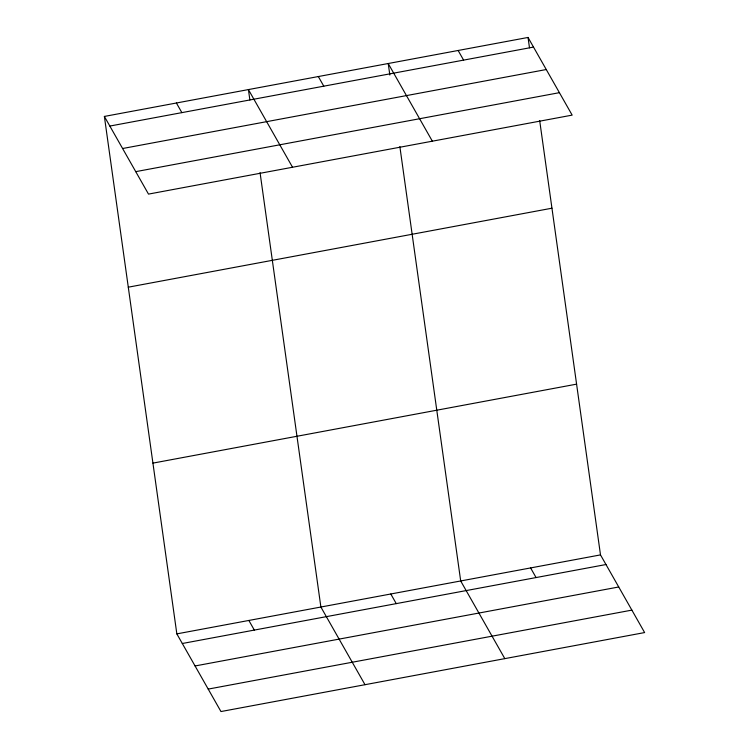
<?xml version="1.0" encoding="UTF-8"?>
<svg xmlns="http://www.w3.org/2000/svg" width="749" height="749" viewBox="0 0 749 749"><rect width="100%" height="100%" fill="white"/><g stroke="black" fill="none" stroke-linecap="round" stroke-linejoin="round"><path stroke-width="1.12" d="M104.373 116.432L528.036 37.45L572.161 115.121L148.499 194.103L104.373 116.432L176.839 633.879L220.964 711.55L644.627 632.568L600.501 554.897L539.673 120.523M109.841 126.057L533.513 47.084M122.602 148.517L546.264 69.535M135.738 171.652L559.409 92.67M128.285 287.185L551.957 208.203M152.927 463.116L576.59 384.143M176.839 633.879L600.501 554.897M182.307 643.503L605.978 564.531M195.058 665.964L618.73 586.982M208.203 689.099L631.875 610.117M458.135 50.483L463.603 60.107M432.351 141.187L388.225 63.515L389.845 75.05M318.325 76.548L323.793 86.172M530.601 567.929L536.069 577.554M292.541 167.252L248.415 89.58L249.876 99.963M504.817 658.633L460.691 580.962L399.863 146.589M176.399 103.006L181.867 112.631M390.791 593.994L396.258 603.619M365.006 684.698L320.881 607.027L260.053 172.645M248.855 620.453L254.332 630.078M528.036 37.45L529.496 47.833"/></g></svg>
